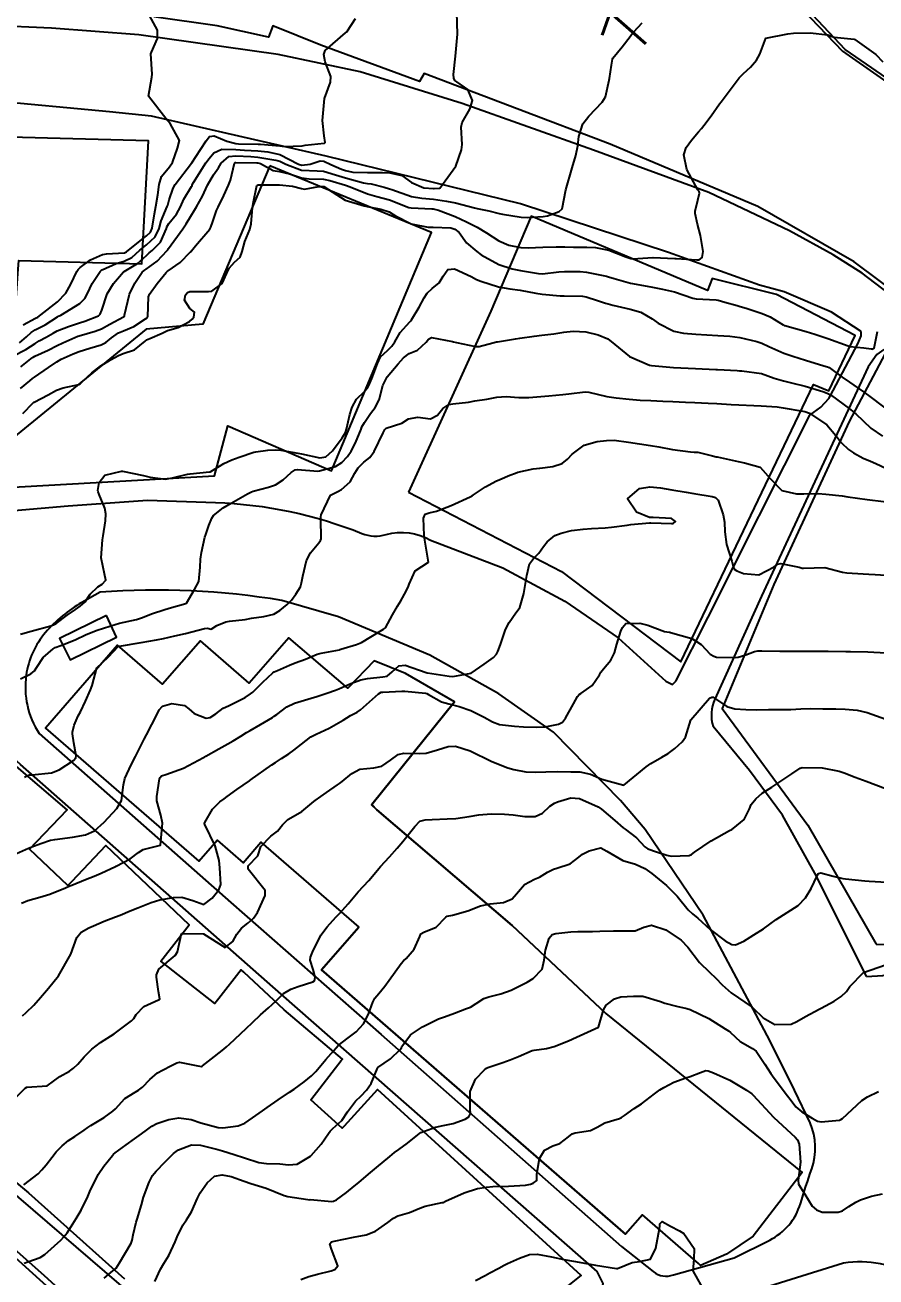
# Model space of a CAD drawing. Header units: metres. Extents: x 318500 to 325275, y 7408834 to 7428799.
# Drawn here: x 320713.2 to 320790.5, y 7409689.7 to 7409803.4 of the extents above; entities that cross this region are included whole.
import ezdxf
from ezdxf.enums import TextEntityAlignment as Align

# ---------------------------------------------------------------- set-up
doc = ezdxf.new("R2010")
doc.units = ezdxf.units.M
doc.header["$MEASUREMENT"] = 0
for name, color, linetype in [('Area Verde e de Lazer', 93, 'Continuous'), ('Cotas', 45, 'Continuous'), ('Curvas de Nivel 1m', 11, 'Continuous'), ('Curvas de Nivel 5m', 15, 'Continuous'), ('Divisas', 45, 'Continuous'), ('Edificações', 30, 'Continuous'), ('Linha Férrea', 20, 'Continuous'), ('Vias Primárias', 230, 'Continuous'), ('Vias Secundárias', 230, 'Continuous')]:
    doc.layers.add(name, color=color, linetype=linetype)
doc.styles.add('Style-STANDARD', font='STANDARD.shx')

msp = doc.modelspace()

# ---------------------------------------------------------------- linework, layer by layer
at = {"layer": 'Area Verde e de Lazer'}
msp.add_lwpolyline([(320735.46, 7409790.62), (320729.4, 7409776.23), (320724.24, 7409775.78), (320706.21, 7409761.08), (320730.46, 7409762.45), (320731.67, 7409766.99), (320741.07, 7409762.9), (320750.16, 7409784.56)], close=True, dxfattribs=at)
at = {"layer": 'Curvas de Nivel 1m', "flags": 128}
for points, elevation in [([(320712.13, 7409773.32), (320713.31, 7409773.92), (320714.15, 7409774.48), (320714.52, 7409774.71), (320715.17, 7409775.06), (320715.8, 7409775.42), (320716.17, 7409775.61), (320717.18, 7409776.03), (320718.18, 7409776.35), (320718.68, 7409776.51), (320719.92, 7409777), (320720.07, 7409777.13), (320720.2, 7409777.51), (320720.71, 7409778.99), (320721.28, 7409779.93), (320722.17, 7409780.97), (320722.21, 7409781), (320722.24, 7409781.01), (320723.45, 7409781.75), (320724.26, 7409782.48), (320724.5, 7409782.71), (320724.8, 7409782.93), (320725.53, 7409783.67), (320726.08, 7409784.92), (320726.13, 7409785.08), (320726.3, 7409785.38), (320726.99, 7409786.23), (320727.36, 7409786.9), (320727.66, 7409787.57), (320728.35, 7409788.74), (320728.41, 7409788.83), (320728.43, 7409788.89), (320728.55, 7409789.09), (320729.65, 7409790.87), (320729.95, 7409791.29), (320730.38, 7409791.79), (320731.11, 7409792.13), (320732.39, 7409792.09), (320733.18, 7409792.04), (320734.39, 7409791.97), (320735.3, 7409791.88), (320736.38, 7409791.63), (320738.09, 7409790.76), (320738.37, 7409790.68), (320739.13, 7409790.75), (320740.06, 7409791.05), (320740.37, 7409791.03), (320741.01, 7409790.72), (320741.97, 7409790.31), (320742.36, 7409790.18), (320743.01, 7409790.05), (320744.36, 7409790.01), (320745.71, 7409790.01), (320746.36, 7409789.97), (320747.46, 7409789.73), (320748.35, 7409789.09), (320749.47, 7409788.61), (320750.35, 7409788.55), (320750.4, 7409788.55), (320750.91, 7409788.59), (320752.37, 7409790.57), (320752.89, 7409792.07), (320752.94, 7409792.56), (320752.86, 7409794.13), (320752.95, 7409794.56), (320753.65, 7409795.76), (320753.89, 7409796.55), (320753.45, 7409797.54), (320752.47, 7409798.23), (320752.28, 7409798.37), (320752.19, 7409798.57), (320752.16, 7409798.9), (320752.34, 7409800.57), (320752.53, 7409802.57), (320752.45, 7409804.57)], 744), ([(320712.72, 7409774.52), (320713.38, 7409775.09), (320713.78, 7409775.47), (320714.17, 7409775.7), (320715.07, 7409776.17), (320716.19, 7409776.91), (320716.28, 7409776.96), (320716.49, 7409777.05), (320718.2, 7409778.1), (320718.67, 7409778.56), (320718.9, 7409779.01), (320719.32, 7409779.91), (320720.05, 7409781), (320720.15, 7409781.1), (320720.24, 7409781.16), (320721.5, 7409781.73), (320722.25, 7409781.94), (320722.94, 7409782.28), (320723.67, 7409782.95), (320724.28, 7409783.45), (320725.07, 7409784.15), (320725.41, 7409784.93), (320725.59, 7409785.63), (320726.15, 7409786.92), (320726.2, 7409787.04), (320726.33, 7409787.53), (320726.69, 7409788.57), (320726.88, 7409788.91), (320728.37, 7409790.85), (320728.39, 7409790.89), (320729.17, 7409792.1), (320729.69, 7409792.87), (320729.99, 7409793.28), (320730.41, 7409793.35), (320731.58, 7409792.85), (320732.4, 7409792.63), (320732.62, 7409792.61), (320734.4, 7409792.58), (320734.63, 7409792.57), (320736.39, 7409792.43), (320736.79, 7409792.38), (320738.4, 7409792.43), (320738.67, 7409792.48), (320740.4, 7409792.68), (320740.45, 7409792.68), (320740.49, 7409792.73), (320740.41, 7409793.33), (320740.27, 7409794.73), (320740.45, 7409796.73), (320740.99, 7409798.2), (320741.02, 7409798.72), (320740.5, 7409800.05), (320740.38, 7409800.73), (320740.51, 7409801.08), (320742.36, 7409802.7), (320742.46, 7409802.77), (320742.53, 7409802.86), (320743.25, 7409804)], 743), ([(320713.08, 7409776.18), (320714.19, 7409776.77), (320714.39, 7409776.87), (320714.68, 7409777.07), (320716.2, 7409778.27), (320716.95, 7409779.04), (320717.4, 7409779.86), (320717.94, 7409781.02), (320718.06, 7409781.2), (320718.25, 7409781.38), (320719.19, 7409782.08), (320720.26, 7409782.55), (320720.64, 7409782.61), (320722.27, 7409782.72), (320722.44, 7409782.79), (320722.65, 7409782.96), (320724.28, 7409784.26), (320724.64, 7409784.59), (320724.78, 7409784.94), (320724.99, 7409786.25), (320725.12, 7409786.93), (320725.29, 7409787.98), (320725.42, 7409788.93), (320725.64, 7409789.64), (320726.37, 7409790.51), (320726.62, 7409790.92), (320727.09, 7409792.21), (320727.27, 7409792.91), (320726.42, 7409794.45), (320726.02, 7409794.92), (320724.45, 7409796.94), (320724.76, 7409798.65), (320724.77, 7409798.94), (320724.67, 7409800.77), (320724.71, 7409800.94), (320725.27, 7409802.18), (320725.27, 7409802.93), (320724.55, 7409804.26)], 742), ([(320712.81, 7409770.38), (320713.68, 7409771.08), (320713.92, 7409771.28), (320714.11, 7409771.43), (320715.36, 7409772.3), (320716.13, 7409772.81), (320716.53, 7409773.04), (320717.61, 7409773.55), (320718.14, 7409773.75), (320719.12, 7409774.04), (320720.15, 7409774.35), (320720.58, 7409774.57), (320721.1, 7409774.99), (320721.72, 7409775.43), (320722.17, 7409775.63), (320723.11, 7409776.02), (320724.19, 7409776.71), (320724.32, 7409776.81), (320724.38, 7409776.94), (320724.45, 7409778.7), (320724.53, 7409778.94), (320725.25, 7409779.91), (320726.05, 7409780.92), (320726.15, 7409781.02), (320726.24, 7409781.08), (320727.32, 7409781.83), (320728.27, 7409782.8), (320728.32, 7409782.84), (320728.37, 7409782.89), (320728.72, 7409783.33), (320730.03, 7409784.86), (320730.12, 7409785.03), (320730.3, 7409785.56), (320730.63, 7409786.54), (320730.78, 7409786.86), (320731.28, 7409787.91), (320731.71, 7409788.85), (320731.89, 7409789.31), (320732.25, 7409790.84), (320732.31, 7409790.9), (320732.37, 7409790.91), (320734.3, 7409790.88), (320734.37, 7409790.88), (320734.62, 7409790.81), (320735.78, 7409790.2), (320736.36, 7409790.09), (320737.25, 7409789.88), (320738.36, 7409789.52), (320739.04, 7409789.43), (320740.36, 7409789.39), (320740.91, 7409789.28), (320742.35, 7409788.85), (320742.78, 7409788.7), (320744.34, 7409788.06), (320745.18, 7409787.82), (320746.33, 7409787.51), (320748.11, 7409786.84), (320748.32, 7409786.79), (320750.2, 7409786.72), (320750.32, 7409786.71), (320750.78, 7409786.59), (320752.31, 7409786.02), (320753.33, 7409785.53), (320754.3, 7409785.03), (320755.16, 7409784.53), (320756.28, 7409783.8), (320757.19, 7409783.42), (320758.28, 7409783.19), (320758.95, 7409783.16), (320760.28, 7409783.23), (320761.47, 7409783.26), (320762.28, 7409783.24), (320763.06, 7409783.22), (320764.28, 7409783.21), (320765.06, 7409783.18), (320766.28, 7409782.94), (320767.81, 7409782.36), (320768.27, 7409782.19), (320768.46, 7409782.16), (320770.27, 7409782.3), (320770.3, 7409782.3), (320772.27, 7409782.2), (320772.37, 7409782.19), (320774.27, 7409782.07), (320774.46, 7409782.08), (320774.73, 7409782.27), (320774.84, 7409782.83), (320774.58, 7409784.28), (320774.31, 7409785.31), (320774.11, 7409786.28), (320774.12, 7409786.49), (320774.34, 7409787.5), (320774.49, 7409788.14), (320774.47, 7409788.28), (320774.42, 7409788.35), (320774.35, 7409788.42), (320773.34, 7409790.29), (320773.08, 7409791.6), (320773.3, 7409792.29), (320773.77, 7409792.93), (320774.42, 7409793.71), (320774.69, 7409794.01), (320774.9, 7409794.27), (320775.55, 7409795.16), (320776.33, 7409796.25), (320776.46, 7409796.43), (320777.83, 7409798.23), (320778.11, 7409798.6), (320778.49, 7409799.01), (320779.15, 7409799.57), (320779.69, 7409800.21), (320779.99, 7409800.74), (320780.54, 7409802.2), (320782.54, 7409802.59), (320783.04, 7409802.65), (320784.55, 7409802.69), (320786.16, 7409802.51), (320786.54, 7409802.37), (320786.74, 7409802.31), (320788.54, 7409802.13), (320788.57, 7409802.12), (320788.62, 7409802.09), (320790.52, 7409800.73), (320791.15, 7409800.05)], 746), ([(320713.03, 7409768.13), (320713.98, 7409769.08), (320714.03, 7409769.13), (320714.08, 7409769.16), (320715.34, 7409769.82), (320716.1, 7409770.24), (320716.7, 7409770.44), (320718.11, 7409770.75), (320718.28, 7409770.85), (320718.45, 7409771.02), (320719.31, 7409771.81), (320720.12, 7409772.46), (320720.99, 7409772.99), (320721.73, 7409773.38), (320722.14, 7409773.56), (320723.19, 7409773.91), (320724.16, 7409774.68), (320724.28, 7409774.82), (320724.56, 7409774.94), (320725.68, 7409775.41), (320726.17, 7409775.64), (320727.15, 7409775.94), (320728.18, 7409776.48), (320728.41, 7409776.67), (320728.56, 7409776.88), (320728.63, 7409777.32), (320728.2, 7409777.64), (320727.71, 7409778.4), (320727.82, 7409778.9), (320728, 7409779.11), (320728.21, 7409779.21), (320729.89, 7409779.19), (320730.22, 7409779.23), (320731.15, 7409779.93), (320731.57, 7409780.85), (320731.79, 7409781.31), (320732.26, 7409781.85), (320732.78, 7409782.32), (320732.95, 7409782.83), (320733.2, 7409783.75), (320733.66, 7409784.82), (320733.79, 7409785.33), (320733.91, 7409786.82), (320733.95, 7409787.19), (320734.29, 7409788.81), (320734.35, 7409788.87), (320734.42, 7409788.88), (320736.35, 7409788.88), (320737.53, 7409788.77), (320738.35, 7409788.54), (320738.61, 7409788.5), (320739.92, 7409788.74), (320740.35, 7409788.74), (320740.39, 7409788.73), (320742.33, 7409787.48), (320744.04, 7409786.97), (320744.32, 7409786.92), (320745.56, 7409786.66), (320746.32, 7409786.43), (320746.88, 7409786.07), (320748.3, 7409785.34), (320749.87, 7409785.03), (320750.3, 7409785.04), (320751.9, 7409784.98), (320752.29, 7409784.85), (320752.67, 7409784.56), (320753.35, 7409783.62), (320754.27, 7409782.82), (320754.68, 7409782.54), (320756.26, 7409781.64), (320757.5, 7409781.25), (320758.25, 7409781.11), (320759.89, 7409780.82), (320760.25, 7409780.81), (320761.71, 7409780.98), (320762.25, 7409781.01), (320763.66, 7409781), (320764.25, 7409780.95), (320766.04, 7409780.59), (320766.24, 7409780.54), (320766.76, 7409780.37), (320768.23, 7409779.95), (320768.74, 7409779.85), (320770.23, 7409779.59), (320771.13, 7409779.42), (320772.22, 7409779.16), (320773.91, 7409778.59), (320774.21, 7409778.52), (320776.02, 7409778.45), (320776.21, 7409778.42), (320776.8, 7409778.24), (320777.91, 7409777.92), (320778.21, 7409777.84), (320778.74, 7409777.68), (320780.2, 7409777.21), (320780.92, 7409776.91), (320782.09, 7409776.17), (320782.19, 7409776.12), (320782.26, 7409776.1), (320784.18, 7409775.57), (320784.99, 7409775.32), (320786.17, 7409774.93), (320788, 7409774.25), (320788.16, 7409774.2), (320789.43, 7409774.07), (320790.1, 7409774), (320790.16, 7409773.99), (320790.26, 7409773.96), (320790.36, 7409774.06), (320790.68, 7409775.56)], 747), ([(320712.82, 7409748.07), (320713.8, 7409748.35), (320715.58, 7409748.82), (320715.81, 7409748.91), (320716.06, 7409749.05), (320717.07, 7409749.79), (320717.83, 7409750.32), (320718.24, 7409750.61), (320718.69, 7409751.01), (320719.16, 7409751.7), (320719.86, 7409752.38), (320720.24, 7409752.62), (320720.57, 7409752.99), (320720.45, 7409753.56), (320720.16, 7409755), (320720.26, 7409756.65), (320720.32, 7409756.99), (320720.56, 7409758.37), (320720.59, 7409758.99), (320720.48, 7409759.51), (320719.97, 7409760.77), (320719.87, 7409761), (320719.84, 7409761.13), (320719.98, 7409761.85), (320720.48, 7409762.51), (320722, 7409762.89), (320722.09, 7409762.88), (320723.99, 7409762.47), (320724.59, 7409762.34), (320725.99, 7409762.16), (320726.63, 7409762.27), (320728, 7409762.61), (320728.24, 7409762.65), (320730, 7409762.81), (320730.04, 7409762.82), (320730.11, 7409762.86), (320731.3, 7409763.56), (320732.02, 7409763.91), (320732.69, 7409764.16), (320734.03, 7409764.6), (320734.2, 7409764.64), (320735.29, 7409764.79), (320736.03, 7409764.83), (320736.48, 7409764.78), (320738.03, 7409764.51), (320738.34, 7409764.44), (320740.02, 7409764.09), (320740.56, 7409764.18), (320741.17, 7409764.71), (320742.04, 7409765.91), (320742.34, 7409766.4), (320742.44, 7409766.7), (320742.75, 7409768.01), (320742.96, 7409768.69), (320743.35, 7409769.43), (320744.1, 7409770.14), (320744.35, 7409770.43), (320744.46, 7409770.67), (320744.73, 7409771.29), (320745.26, 7409772.66), (320745.53, 7409773.27), (320746.15, 7409773.85), (320746.56, 7409774.23), (320746.84, 7409774.64), (320747.32, 7409775.48), (320748.19, 7409776.44), (320748.28, 7409776.53), (320748.35, 7409776.62), (320749.03, 7409777.78), (320749.49, 7409778.61), (320749.77, 7409779.05), (320750.22, 7409779.47), (320750.84, 7409779.98), (320751.23, 7409780.59), (320751.65, 7409781.18), (320752.25, 7409781.25), (320753.77, 7409780.55), (320754.24, 7409780.3), (320754.63, 7409780.14), (320756.23, 7409779.63), (320757.28, 7409779.44), (320758.22, 7409779.32), (320759.63, 7409779.05), (320760.22, 7409778.96), (320761.85, 7409778.8), (320762.22, 7409778.79), (320763.87, 7409778.76), (320764.21, 7409778.71), (320765.23, 7409778.39), (320765.96, 7409778.14), (320766.21, 7409778.07), (320766.63, 7409777.95), (320768.2, 7409777.6), (320769.17, 7409777.32), (320770.19, 7409776.72), (320770.41, 7409776.55), (320770.74, 7409776.32), (320772.18, 7409775.6), (320773.06, 7409775.41), (320774.18, 7409775.33), (320775.17, 7409775.27), (320776.17, 7409775.21), (320777.27, 7409775.14), (320778.17, 7409775.03), (320779.71, 7409774.66), (320780.16, 7409774.49), (320780.81, 7409774.19), (320782.15, 7409773.6), (320782.99, 7409773.32), (320784.14, 7409772.97), (320785.81, 7409772.44), (320786.13, 7409772.35), (320786.29, 7409772.28), (320786.53, 7409772.11), (320787.46, 7409771.43), (320788.12, 7409770.96), (320789.39, 7409770.07), (320790.1, 7409769.56), (320791.97, 7409768.15)], 748), ([(320712.81, 7409744.03), (320713.75, 7409744.46), (320714.1, 7409744.73), (320714.3, 7409745.07), (320714.89, 7409745.95), (320715.79, 7409746.75), (320715.98, 7409746.85), (320716.5, 7409747.04), (320717.8, 7409747.55), (320718.78, 7409748.03), (320719.8, 7409748.45), (320721.5, 7409748.97), (320721.73, 7409749.05), (320721.81, 7409749.08), (320723.35, 7409749.42), (320723.82, 7409749.57), (320724.81, 7409749.95), (320725.83, 7409750.28), (320726.32, 7409750.42), (320727.84, 7409750.86), (320727.86, 7409750.87), (320727.89, 7409750.89), (320728.62, 7409752.12), (320729.01, 7409752.87), (320729.16, 7409754.15), (320729.18, 7409754.87), (320729.28, 7409755.49), (320729.58, 7409756.87), (320729.65, 7409757.14), (320729.94, 7409757.94), (320730.19, 7409758.61), (320730.35, 7409758.86), (320731.24, 7409759.56), (320731.96, 7409759.97), (320733.44, 7409760.82), (320733.8, 7409760.99), (320733.97, 7409761.05), (320735.36, 7409761.41), (320735.98, 7409761.63), (320736.67, 7409762.09), (320737.4, 7409762.77), (320737.77, 7409762.99), (320738, 7409763.02), (320739.84, 7409762.89), (320740, 7409762.91), (320741.43, 7409763.29), (320742.01, 7409763.67), (320742.52, 7409764.2), (320742.87, 7409764.69), (320743.27, 7409765.45), (320743.76, 7409766.68), (320743.84, 7409766.89), (320744.06, 7409767.31), (320744.62, 7409768.13), (320745.03, 7409768.67), (320745.39, 7409769.36), (320745.75, 7409770.66), (320746.12, 7409771.44), (320747.14, 7409772.63), (320747.61, 7409773.16), (320748.14, 7409773.57), (320748.9, 7409773.86), (320749.68, 7409774.6), (320749.89, 7409774.87), (320750.17, 7409775.03), (320752.08, 7409774.65), (320752.16, 7409774.63), (320752.42, 7409774.57), (320754.15, 7409774.19), (320754.49, 7409774.2), (320755.72, 7409774.52), (320756.06, 7409774.62), (320756.16, 7409774.64), (320757.78, 7409774.89), (320758.17, 7409774.95), (320759.49, 7409775.15), (320760.17, 7409775.23), (320761.26, 7409775.36), (320762.18, 7409775.49), (320763.02, 7409775.58), (320764.18, 7409775.52), (320765.3, 7409775.27), (320766.17, 7409774.89), (320766.81, 7409774.37), (320768.14, 7409773.3), (320769.95, 7409772.52), (320770.13, 7409772.48), (320772.13, 7409772.3), (320774.13, 7409772.21), (320775.98, 7409772.11), (320776.13, 7409772.1), (320777.92, 7409772.01), (320778.13, 7409772), (320778.35, 7409771.99), (320780.13, 7409771.74), (320781.28, 7409771.34), (320782.12, 7409771.07), (320782.86, 7409770.9), (320784.11, 7409770.59), (320785.72, 7409770.12), (320786.11, 7409769.96), (320786.48, 7409769.74), (320788.09, 7409768.58), (320788.69, 7409768.08), (320790.06, 7409766.78), (320791.14, 7409766.05)], 749), ([(320712.46, 7409728.16), (320713.54, 7409728.64), (320713.86, 7409728.76), (320714.67, 7409729.06), (320715.55, 7409729.36), (320715.94, 7409729.43), (320717.56, 7409729.62), (320718.73, 7409729.84), (320719.56, 7409730.21), (320720.41, 7409730.99), (320721.59, 7409732.25), (320722.01, 7409732.96), (320722.19, 7409734.4), (320722.29, 7409734.96), (320722.88, 7409736.19), (320723.26, 7409736.95), (320723.39, 7409737.21), (320723.66, 7409737.74), (320724.07, 7409738.54), (320724.26, 7409738.93), (320724.75, 7409739.87), (320725.29, 7409740.92), (320725.43, 7409741.2), (320725.72, 7409741.53), (320726.58, 7409741.77), (320727.72, 7409741.59), (320728.11, 7409741.28), (320728.6, 7409740.88), (320729.7, 7409740.43), (320730.06, 7409740.5), (320730.56, 7409740.85), (320731.22, 7409741.34), (320731.72, 7409741.57), (320733.22, 7409742.31), (320733.73, 7409742.64), (320733.94, 7409742.81), (320734.83, 7409743.71), (320735.76, 7409744.57), (320735.88, 7409744.65), (320736.16, 7409744.78), (320737.27, 7409745.26), (320737.77, 7409745.46), (320738.71, 7409745.81), (320739.78, 7409746.25), (320740.15, 7409746.36), (320741.79, 7409746.66), (320741.82, 7409746.67), (320741.91, 7409746.7), (320743.35, 7409747.13), (320743.8, 7409747.33), (320745.49, 7409748.34), (320745.81, 7409748.52), (320745.97, 7409748.65), (320746.63, 7409749.84), (320747.08, 7409750.63), (320747.38, 7409751.1), (320747.86, 7409751.98), (320748.07, 7409752.42), (320748.12, 7409752.62), (320748.67, 7409753.83), (320749.89, 7409754.6), (320749.56, 7409756.6), (320749.5, 7409757.03), (320749.42, 7409758.61), (320749.59, 7409758.97), (320749.95, 7409759.08), (320750.6, 7409759.23), (320751.96, 7409759.77), (320753.68, 7409760.54), (320753.86, 7409760.65), (320753.97, 7409760.74), (320755.05, 7409761.46), (320755.99, 7409761.96), (320756.38, 7409762.13), (320757.27, 7409762.5), (320757.78, 7409762.71), (320758, 7409762.79), (320759.4, 7409763.08), (320760.01, 7409763.16), (320761.17, 7409763.29), (320762.02, 7409763.56), (320762.5, 7409763.96), (320762.94, 7409764.43), (320764.04, 7409765.23), (320765.21, 7409765.56), (320766.04, 7409765.66), (320766.74, 7409765.68), (320768.04, 7409765.52), (320769.05, 7409765.36), (320770.04, 7409765.2), (320770.8, 7409765.08), (320772.04, 7409764.86), (320773.69, 7409764.62), (320774.03, 7409764.6), (320774.34, 7409764.59), (320775.67, 7409764.26), (320776.03, 7409764.18), (320776.11, 7409764.17), (320778.02, 7409763.76), (320778.59, 7409763.65), (320780.02, 7409763.24), (320780.96, 7409762.19), (320781.98, 7409761.13), (320783.32, 7409760.81), (320783.98, 7409760.83), (320785.27, 7409760.84), (320785.98, 7409760.79), (320787.45, 7409760.63), (320787.98, 7409760.56), (320789.72, 7409760.31), (320789.97, 7409760.28), (320791.97, 7409760.04)], 751), ([(320712.91, 7409723.65), (320713.48, 7409723.88), (320714.59, 7409724.17), (320715.48, 7409724.45), (320716.9, 7409725.03), (320717.31, 7409725.2), (320717.49, 7409725.27), (320718.73, 7409725.78), (320719.51, 7409726.09), (320720.14, 7409726.36), (320721.44, 7409726.97), (320721.49, 7409727), (320721.52, 7409727.01), (320722.8, 7409727.68), (320723.54, 7409728.24), (320723.98, 7409728.5), (320725.55, 7409728.92), (320725.72, 7409730.92), (320725.58, 7409731.62), (320725.2, 7409732.92), (320725.2, 7409733.34), (320725.46, 7409734.92), (320725.51, 7409735.05), (320725.63, 7409735.2), (320726.04, 7409735.32), (320727.64, 7409735.89), (320729.45, 7409736.86), (320729.58, 7409736.94), (320729.65, 7409736.98), (320730.85, 7409737.66), (320731.67, 7409738.12), (320732.14, 7409738.37), (320732.85, 7409738.82), (320733.36, 7409739.14), (320733.69, 7409739.33), (320734.62, 7409739.88), (320735.71, 7409740.51), (320735.88, 7409740.61), (320736.12, 7409740.78), (320737.03, 7409741.46), (320737.72, 7409741.8), (320739.24, 7409742.25), (320739.73, 7409742.4), (320740.65, 7409742.72), (320741.45, 7409742.99), (320741.74, 7409743.11), (320742.83, 7409743.6), (320743.75, 7409743.91), (320744.36, 7409744.06), (320745.75, 7409744.19), (320746.13, 7409744.27), (320746.6, 7409744.64), (320747.19, 7409745.21), (320747.77, 7409745.27), (320749.66, 7409744.6), (320749.76, 7409744.56), (320749.81, 7409744.55), (320751.76, 7409744.26), (320752.1, 7409744.22), (320753.76, 7409744.54), (320754.94, 7409745.36), (320755.78, 7409745.96), (320756.05, 7409746.25), (320756.18, 7409746.51), (320756.42, 7409747.14), (320756.88, 7409748.5), (320757.2, 7409749.12), (320757.83, 7409750.02), (320758.04, 7409750.29), (320758.17, 7409750.49), (320758.55, 7409751.78), (320758.66, 7409752.48), (320758.81, 7409753.41), (320759.05, 7409754.47), (320759.42, 7409754.94), (320759.9, 7409755.42), (320760.34, 7409756.03), (320760.66, 7409756.45), (320761.35, 7409757.02), (320761.93, 7409757.24), (320762.88, 7409757.48), (320763.94, 7409757.62), (320764.68, 7409757.66), (320765.94, 7409757.74), (320766.52, 7409757.79), (320767.94, 7409757.98), (320768.27, 7409758.03), (320769.95, 7409758.2), (320770.07, 7409758.2), (320771.95, 7409758.13), (320772.11, 7409758.13), (320772.33, 7409758.3), (320771.95, 7409758.57), (320770.28, 7409758.66), (320769.95, 7409758.67), (320768.77, 7409759.16), (320767.97, 7409760.36), (320769.04, 7409761.29), (320769.99, 7409761.45), (320770.96, 7409761.35), (320771.98, 7409761.19), (320773.29, 7409760.98), (320773.98, 7409760.86), (320775.64, 7409760.59), (320775.97, 7409760.48), (320776.21, 7409760.25), (320776.64, 7409758.92), (320776.76, 7409758.24), (320776.81, 7409757.37), (320776.96, 7409756.23), (320777.43, 7409754.69), (320777.56, 7409754.22), (320777.66, 7409753.99), (320777.89, 7409753.82), (320778.51, 7409753.59), (320779.88, 7409753.46), (320781.29, 7409754.18), (320781.63, 7409754.44), (320781.89, 7409754.48), (320783.55, 7409754.15), (320783.82, 7409754.07), (320783.89, 7409754.06), (320783.96, 7409754.07), (320785.89, 7409754.12), (320787.49, 7409753.7), (320787.89, 7409753.65), (320789.37, 7409753.56), (320789.88, 7409753.51), (320790.46, 7409753.48), (320791.88, 7409753.41)], 752), ([(320713.02, 7409713.4), (320713.34, 7409713.72), (320714.03, 7409714.39), (320714.64, 7409715.06), (320715.37, 7409715.92), (320716.27, 7409717.04), (320717.41, 7409719.02), (320717.93, 7409720.52), (320718.34, 7409721.01), (320719.04, 7409721.41), (320719.45, 7409721.58), (320720.44, 7409722), (320721.46, 7409722.4), (320721.87, 7409722.56), (320722.8, 7409722.95), (320723.47, 7409723.22), (320724.7, 7409723.71), (320725.48, 7409723.94), (320726.73, 7409724.15), (320727.48, 7409724.18), (320728.49, 7409723.88), (320729.48, 7409723.52), (320730.24, 7409724.1), (320730.84, 7409724.85), (320731.01, 7409725.34), (320730.93, 7409726.85), (320730.86, 7409727.52), (320730.51, 7409728.85), (320729.57, 7409730.79), (320729.55, 7409730.84), (320729.54, 7409730.86), (320729.54, 7409730.89), (320729.57, 7409730.98), (320730.27, 7409732.17), (320730.93, 7409732.85), (320731.32, 7409733.13), (320731.61, 7409733.34), (320732.49, 7409733.96), (320733.63, 7409734.76), (320733.66, 7409734.78), (320733.7, 7409734.81), (320735.64, 7409736.2), (320736, 7409736.43), (320736.53, 7409736.77), (320737.21, 7409737.21), (320737.66, 7409737.54), (320738.35, 7409738.07), (320739.21, 7409738.74), (320739.51, 7409738.91), (320739.68, 7409738.99), (320740.85, 7409739.55), (320741.7, 7409740.02), (320742.12, 7409740.27), (320742.81, 7409740.69), (320743.4, 7409741), (320743.72, 7409741.21), (320745.35, 7409742.66), (320745.58, 7409742.8), (320745.73, 7409742.82), (320747.47, 7409742.89), (320747.73, 7409742.9), (320749.62, 7409742.71), (320749.73, 7409742.68), (320749.89, 7409742.6), (320751.06, 7409741.92), (320751.72, 7409741.74), (320752.67, 7409741.51), (320753.72, 7409741.13), (320754.93, 7409740.53), (320755.7, 7409740.1), (320756.33, 7409739.88), (320757.7, 7409739.72), (320758.52, 7409739.66), (320759.7, 7409739.63), (320760.48, 7409739.67), (320761.7, 7409739.91), (320762.05, 7409740.09), (320762.34, 7409740.43), (320763.07, 7409741.76), (320763.41, 7409742.41), (320763.56, 7409742.58), (320763.73, 7409742.68), (320764.74, 7409743.4), (320765.41, 7409744.39), (320765.54, 7409744.61), (320765.77, 7409744.91), (320766.44, 7409745.71), (320766.78, 7409746.37), (320766.99, 7409747.17), (320767.36, 7409748.36), (320767.51, 7409748.67), (320767.82, 7409749.04), (320769.09, 7409749.08), (320769.82, 7409748.89), (320771.33, 7409748.31), (320771.75, 7409748.24), (320771.81, 7409748.24), (320771.88, 7409748.23), (320773.8, 7409747.68), (320774.66, 7409747.13), (320775.48, 7409746.25), (320775.79, 7409746.06), (320776.05, 7409745.98), (320777.79, 7409745.95), (320778.02, 7409745.98), (320778.7, 7409746.21), (320779.49, 7409746.5), (320779.79, 7409746.56), (320780.16, 7409746.56), (320781.79, 7409746.54), (320782.17, 7409746.54), (320783.79, 7409746.54), (320785.38, 7409746.53), (320785.79, 7409746.53), (320786.2, 7409746.52), (320787.79, 7409746.5), (320788.21, 7409746.5), (320789.79, 7409746.46), (320791.45, 7409746.39)], 753), ([(320712.37, 7409705.95), (320713.25, 7409706.84), (320713.4, 7409706.92), (320715.25, 7409707.05), (320716.39, 7409707.91), (320717.27, 7409708.39), (320717.65, 7409708.64), (320718.02, 7409709.01), (320718.62, 7409709.67), (320719.29, 7409710.39), (320720.09, 7409710.99), (320721.32, 7409711.78), (320722.9, 7409712.95), (320723.11, 7409713.17), (320723.34, 7409713.52), (320724.02, 7409714.26), (320725.36, 7409714.86), (320725.41, 7409714.87), (320725.49, 7409714.92), (320725.37, 7409715.63), (320725.17, 7409716.92), (320725.19, 7409717.12), (320725.4, 7409717.64), (320726.87, 7409718.9), (320727.08, 7409719.23), (320727.44, 7409720.89), (320729.44, 7409720.86), (320731.42, 7409719.62), (320732.1, 7409720.16), (320732.47, 7409720.82), (320732.9, 7409721.36), (320733.46, 7409721.83), (320733.98, 7409722.28), (320734.36, 7409722.8), (320735.04, 7409724.34), (320735.04, 7409724.79), (320733.52, 7409726.73), (320733.5, 7409726.81), (320733.5, 7409726.83), (320733.52, 7409727.03), (320734.39, 7409727.94), (320734.65, 7409728.79), (320735.56, 7409729.73), (320736.17, 7409730.17), (320736.63, 7409730.77), (320737.11, 7409731.23), (320737.58, 7409731.51), (320738.37, 7409731.97), (320739.3, 7409732.73), (320739.46, 7409732.87), (320739.6, 7409732.97), (320740.63, 7409733.7), (320741.63, 7409734.39), (320741.81, 7409734.52), (320742.04, 7409734.7), (320742.92, 7409735.41), (320743.64, 7409735.81), (320744.92, 7409735.93), (320745.64, 7409736.07), (320746.44, 7409736.64), (320747.14, 7409737.14), (320747.66, 7409737.27), (320749.04, 7409737.22), (320749.66, 7409737.26), (320750.69, 7409737.56), (320751.67, 7409737.88), (320752.33, 7409737.9), (320753.66, 7409737.48), (320755.65, 7409736.52), (320757.08, 7409735.93), (320757.64, 7409735.77), (320758.73, 7409735.57), (320759.64, 7409735.53), (320760.53, 7409735.57), (320761.64, 7409735.59), (320762.8, 7409735.58), (320763.64, 7409735.57), (320764.6, 7409735.36), (320765.64, 7409734.89), (320767.63, 7409734.36), (320769.65, 7409736.01), (320770.08, 7409736.32), (320771.08, 7409736.89), (320771.66, 7409737.24), (320772.27, 7409737.7), (320772.93, 7409738.29), (320773.24, 7409738.73), (320773.71, 7409740.28), (320775.42, 7409742.25), (320775.63, 7409742.36), (320775.73, 7409742.34), (320775.88, 7409742.25), (320777, 7409741.5), (320777.72, 7409741.28), (320778.71, 7409741.22), (320779.72, 7409741.21), (320780.76, 7409741.23), (320781.72, 7409741.22), (320782.81, 7409741.24), (320783.72, 7409741.29), (320784.54, 7409741.31), (320785.72, 7409741.3), (320786.9, 7409741.28), (320787.72, 7409741.26), (320788.82, 7409741.18), (320789.72, 7409740.96), (320791.42, 7409740.34)], 754), ([(320713.16, 7409690.95), (320713.5, 7409691.07), (320714.62, 7409691.47), (320715.05, 7409691.72), (320716.5, 7409693.03), (320716.77, 7409693.32), (320717.07, 7409693.71), (320717.58, 7409694.52), (320717.87, 7409695.01), (320718.33, 7409695.77), (320718.93, 7409696.99), (320719.12, 7409697.46), (320719.87, 7409698.99), (320720.38, 7409699.75), (320721.17, 7409700.72), (320721.28, 7409700.85), (320721.41, 7409700.97), (320722.43, 7409701.7), (320723.19, 7409702.24), (320723.6, 7409702.53), (320724.14, 7409702.93), (320724.75, 7409703.38), (320725.21, 7409703.62), (320726.29, 7409703.99), (320727.21, 7409704.14), (320728.32, 7409703.98), (320729.21, 7409703.7), (320730.78, 7409703.27), (320731.21, 7409703.22), (320732.61, 7409703.41), (320733.21, 7409703.66), (320733.89, 7409704.13), (320734.81, 7409704.79), (320735.23, 7409705.08), (320736.24, 7409705.77), (320737.25, 7409706.46), (320737.67, 7409706.75), (320738.59, 7409707.41), (320739.27, 7409707.95), (320739.65, 7409708.35), (320739.96, 7409708.72), (320740.57, 7409709.43), (320741.3, 7409710.27), (320741.5, 7409710.5), (320741.69, 7409710.7), (320742.6, 7409711.41), (320743.32, 7409711.94), (320743.99, 7409712.67), (320744.43, 7409713.57), (320744.82, 7409714.66), (320745, 7409715.02), (320745.37, 7409715.45), (320745.93, 7409716.1), (320746.3, 7409716.64), (320747.41, 7409718.16), (320747.63, 7409718.4), (320747.87, 7409718.62), (320748.57, 7409719.46), (320749.09, 7409720.6), (320749.2, 7409720.85), (320749.45, 7409721.01), (320750.58, 7409721.45), (320751.47, 7409722.38), (320751.57, 7409722.46), (320752.07, 7409722.56), (320753.47, 7409722.95), (320754.61, 7409723.4), (320755.48, 7409723.59), (320756.69, 7409723.71), (320757.49, 7409724.03), (320757.88, 7409724.48), (320758.62, 7409725.35), (320759.51, 7409725.82), (320759.96, 7409726.01), (320760.69, 7409726.45), (320761.23, 7409726.74), (320761.53, 7409726.82), (320762.74, 7409727.21), (320763.54, 7409727.82), (320763.86, 7409728.09), (320764.47, 7409728.4), (320765.55, 7409728.66), (320766.1, 7409728.37), (320767.54, 7409727.51), (320768.7, 7409727.18), (320769.53, 7409726.78), (320770.17, 7409726.32), (320771.5, 7409725.23), (320772.46, 7409724.29), (320773.48, 7409723.03), (320773.86, 7409722.66), (320774.36, 7409722.27), (320775.46, 7409721.26), (320776.84, 7409720.23), (320777.44, 7409719.9), (320777.78, 7409719.87), (320778.52, 7409720.2), (320779.09, 7409720.55), (320779.45, 7409720.77), (320780.32, 7409721.32), (320781.47, 7409722.17), (320783.48, 7409723.42), (320784.14, 7409724.13), (320784.64, 7409724.98), (320785.2, 7409726.12), (320785.32, 7409726.33), (320785.52, 7409726.4), (320786.64, 7409726.1), (320787.52, 7409725.89), (320787.75, 7409725.85), (320789.51, 7409725.68), (320789.92, 7409725.64), (320791.51, 7409725.56)], 756), ([(320720.41, 7409689.59), (320721.03, 7409690.1), (320721.5, 7409690.5), (320721.82, 7409690.96), (320722.87, 7409692.75), (320722.95, 7409692.94), (320722.97, 7409693.03), (320723.07, 7409693.51), (320723.34, 7409694.68), (320723.42, 7409694.94), (320723.81, 7409696.23), (320724, 7409696.93), (320724.52, 7409698.31), (320724.82, 7409698.91), (320724.96, 7409699.1), (320725.15, 7409699.31), (320725.93, 7409700.13), (320726.72, 7409700.9), (320726.97, 7409701.09), (320727.18, 7409701.24), (320728.35, 7409701.7), (320729.18, 7409701.66), (320730.75, 7409701.26), (320731.17, 7409701.14), (320732.22, 7409700.82), (320733.17, 7409700.51), (320734.47, 7409700.1), (320735.16, 7409700), (320736.37, 7409699.97), (320737.16, 7409699.88), (320737.96, 7409699.94), (320739.17, 7409700.67), (320739.24, 7409700.73), (320740.15, 7409701.75), (320740.79, 7409702.71), (320740.96, 7409702.94), (320741.21, 7409703.17), (320742.02, 7409703.89), (320742.52, 7409704.68), (320743.24, 7409705.67), (320743.76, 7409706.15), (320744.26, 7409706.66), (320744.67, 7409707.25), (320745.24, 7409708.65), (320745.25, 7409708.68), (320745.28, 7409708.71), (320746.43, 7409709.49), (320747.31, 7409710.34), (320747.42, 7409710.51), (320747.47, 7409710.62), (320748.26, 7409711.67), (320749.33, 7409712.41), (320749.7, 7409712.59), (320750.79, 7409713.12), (320751.34, 7409713.33), (320752.25, 7409713.65), (320753.35, 7409714.06), (320753.69, 7409714.19), (320754.22, 7409714.53), (320754.91, 7409714.98), (320755.37, 7409715.14), (320756.47, 7409715.41), (320757.38, 7409715.74), (320757.89, 7409715.97), (320758.86, 7409716.47), (320759.39, 7409716.79), (320760.2, 7409717.66), (320760.39, 7409718.45), (320760.51, 7409719.36), (320760.85, 7409720.45), (320761.11, 7409720.78), (320761.45, 7409720.9), (320762.82, 7409721.04), (320763.45, 7409721.06), (320764.78, 7409721.06), (320765.45, 7409721.1), (320766.68, 7409721.14), (320767.45, 7409721.12), (320768.67, 7409721.13), (320769.46, 7409721.46), (320770.15, 7409721.63), (320771.45, 7409721.21), (320772.83, 7409720.28), (320773.43, 7409719.65), (320774.51, 7409718.26), (320775.4, 7409717.38), (320776, 7409716.84), (320776.56, 7409716.23), (320777.38, 7409715.49), (320779.29, 7409714.19), (320779.36, 7409714.14), (320780.28, 7409713.24), (320781.34, 7409712.61), (320782.83, 7409712.65), (320783.34, 7409712.88), (320784.13, 7409713.34), (320785.36, 7409714), (320785.43, 7409714.03), (320785.56, 7409714.11), (320786.72, 7409714.75), (320787.38, 7409715.16), (320787.85, 7409715.62), (320788.16, 7409716.08), (320789.4, 7409717.35), (320791.41, 7409718.03)], 757), ([(320725.02, 7409689.29), (320725.54, 7409690.39), (320725.85, 7409690.9), (320726.3, 7409691.65), (320726.88, 7409692.89), (320726.93, 7409693.02), (320727.07, 7409693.33), (320727.57, 7409694.4), (320727.89, 7409694.88), (320728.37, 7409695.6), (320728.91, 7409696.86), (320729.13, 7409697.33), (320729.77, 7409698.23), (320730.45, 7409698.84), (320731.15, 7409698.98), (320731.97, 7409698.82), (320733.14, 7409698.38), (320733.75, 7409698.19), (320735.13, 7409697.74), (320736.78, 7409697.1), (320737.12, 7409697), (320738.94, 7409696.73), (320739.12, 7409696.7), (320739.14, 7409696.71), (320741.12, 7409696.55), (320741.25, 7409696.57), (320741.52, 7409696.69), (320742.44, 7409697.37), (320743.14, 7409697.93), (320743.55, 7409698.26), (320744.01, 7409698.66), (320744.63, 7409699.18), (320745.16, 7409699.63), (320746.36, 7409700.63), (320746.8, 7409701), (320747.18, 7409701.28), (320747.97, 7409701.83), (320748.91, 7409702.59), (320749.06, 7409702.73), (320749.2, 7409702.81), (320750.51, 7409703.28), (320751.21, 7409703.44), (320752.13, 7409703.64), (320753.22, 7409704.03), (320753.54, 7409704.22), (320753.69, 7409704.53), (320753.66, 7409704.96), (320753.68, 7409706.53), (320754.15, 7409707.64), (320754.97, 7409708.51), (320755.15, 7409708.64), (320755.28, 7409708.71), (320756.63, 7409709.16), (320757.29, 7409709.41), (320758.07, 7409709.71), (320759.31, 7409710.25), (320759.47, 7409710.3), (320760.6, 7409710.44), (320761.31, 7409710.62), (320762.59, 7409711.14), (320763.32, 7409711.46), (320765.33, 7409712.38), (320765.77, 7409713.95), (320766.02, 7409714.37), (320766.77, 7409714.95), (320767.37, 7409715.13), (320768.51, 7409715.2), (320769.37, 7409715.18), (320770.97, 7409714.7), (320771.36, 7409714.56), (320772.4, 7409714.28), (320773.36, 7409714.07), (320773.66, 7409713.97), (320775.34, 7409713.15), (320776.83, 7409712.23), (320777.15, 7409712.04), (320777.33, 7409711.88), (320778.2, 7409711.08), (320779.31, 7409710.45), (320779.65, 7409710.19), (320780.45, 7409709.02), (320780.98, 7409708.17), (320781.27, 7409707.74), (320782.51, 7409706.15), (320782.82, 7409705.72), (320783.24, 7409705.13), (320783.79, 7409704.69), (320784.73, 7409704.12), (320785.23, 7409703.83), (320785.54, 7409703.79), (320787.23, 7409703.94), (320787.34, 7409703.98), (320787.48, 7409704.09), (320789.25, 7409705.72), (320789.76, 7409706.05), (320790.76, 7409706.53)], 758), ([(320738.3, 7409689.46), (320739.03, 7409689.74), (320739.8, 7409689.94), (320741.03, 7409690.24), (320741.37, 7409690.36), (320741.66, 7409690.69), (320741.06, 7409692.2), (320740.91, 7409692.7), (320741.07, 7409692.87), (320741.32, 7409692.94), (320743.08, 7409693.29), (320744.22, 7409693.52), (320745.08, 7409693.86), (320746.2, 7409694.63), (320746.7, 7409695.03), (320747.1, 7409695.25), (320748.16, 7409695.54), (320749.11, 7409695.93), (320749.58, 7409696.11), (320751.12, 7409696.44), (320751.22, 7409696.46), (320751.43, 7409696.57), (320753.13, 7409697.34), (320754.34, 7409697.72), (320755.14, 7409697.85), (320755.74, 7409697.91), (320757.14, 7409697.95), (320758.7, 7409698.03), (320759.14, 7409698.12), (320759.4, 7409698.2), (320759.74, 7409698.45), (320759.74, 7409699.04), (320759.97, 7409700.45), (320760.41, 7409701.21), (320761.19, 7409701.61), (320761.81, 7409701.81), (320762.59, 7409702.42), (320762.93, 7409702.69), (320763.21, 7409702.77), (320764.6, 7409703), (320765.21, 7409703.3), (320765.91, 7409703.68), (320767.23, 7409704.07), (320767.42, 7409704.16), (320767.68, 7409704.35), (320768.58, 7409704.99), (320769.24, 7409705.42), (320770.41, 7409706.31), (320770.89, 7409706.68), (320771.26, 7409706.91), (320772.17, 7409707.38), (320773.27, 7409707.78), (320773.65, 7409707.89), (320774.6, 7409708.26), (320775.09, 7409708.45), (320775.28, 7409708.42), (320775.76, 7409708.24), (320777.27, 7409707.57), (320778.78, 7409706.67), (320779.25, 7409706.32), (320779.38, 7409706.19), (320781.23, 7409704.21), (320781.24, 7409704.18), (320781.26, 7409704.17), (320783.2, 7409702.39), (320783.41, 7409702.14), (320783.57, 7409701.76), (320783.68, 7409700.13), (320783.48, 7409698.47), (320783.51, 7409698.13), (320784.06, 7409697.21), (320784.75, 7409696.12), (320785.12, 7409695.79), (320785.65, 7409695.56), (320787.11, 7409695.56), (320787.49, 7409695.71), (320788.06, 7409696.08), (320788.7, 7409696.49), (320789.13, 7409696.7), (320790.14, 7409697.04), (320791.14, 7409697.23)], 759)]:
    msp.add_lwpolyline(points, dxfattribs=dict(at, elevation=elevation))
at = {"layer": 'Curvas de Nivel 5m', "flags": 128}
for points, elevation in [([(320712.87, 7409772.35), (320713.75, 7409773.08), (320713.98, 7409773.24), (320714.13, 7409773.32), (320715.34, 7409773.86), (320716.15, 7409774.28), (320716.66, 7409774.54), (320717.75, 7409775.03), (320718.04, 7409775.14), (320718.16, 7409775.18), (320719.6, 7409775.58), (320720.17, 7409775.81), (320720.94, 7409776.23), (320722.19, 7409776.91), (320722.23, 7409776.93), (320722.26, 7409776.97), (320722.28, 7409777.06), (320722.72, 7409778.96), (320723.22, 7409779.96), (320723.89, 7409780.95), (320724.07, 7409781.11), (320724.24, 7409781.23), (320725.24, 7409781.95), (320726.15, 7409782.92), (320726.2, 7409782.99), (320726.27, 7409783.11), (320727.57, 7409784.9), (320727.86, 7409785.33), (320728.31, 7409786.05), (320728.63, 7409786.57), (320728.82, 7409786.88), (320729.35, 7409787.86), (320729.81, 7409788.87), (320730.36, 7409789.8), (320730.8, 7409790.42), (320731.05, 7409790.85), (320731.76, 7409791.46), (320732.38, 7409791.52), (320733.74, 7409791.46), (320734.38, 7409791.41), (320736.03, 7409791.13), (320736.37, 7409791.04), (320736.92, 7409790.77), (320738.36, 7409790.23), (320739.78, 7409790.16), (320740.36, 7409790.12), (320741.45, 7409789.8), (320742.36, 7409789.51), (320743.97, 7409789.07), (320744.35, 7409789.02), (320744.67, 7409788.99), (320745.87, 7409788.66), (320746.35, 7409788.51), (320746.55, 7409788.45), (320748.34, 7409787.82), (320749.27, 7409787.68), (320750.33, 7409787.58), (320751.51, 7409787.41), (320752.33, 7409787.26), (320754.06, 7409786.81), (320754.32, 7409786.74), (320755.37, 7409786.53), (320756.32, 7409786.29), (320756.61, 7409786.22), (320758.31, 7409785.95), (320758.86, 7409785.93), (320760.31, 7409786.02), (320760.69, 7409786.08), (320761.76, 7409786.45), (320762.04, 7409786.72), (320762.35, 7409788.44), (320762.95, 7409790.43), (320763.26, 7409791.55), (320763.45, 7409792.42), (320763.55, 7409793.29), (320763.89, 7409794.42), (320764.44, 7409795.12), (320765.67, 7409796.39), (320765.95, 7409796.89), (320766.29, 7409798.38), (320766.32, 7409798.55), (320766.5, 7409799.74), (320766.6, 7409800.29), (320766.64, 7409800.38), (320767.47, 7409801.42), (320768.19, 7409802.36), (320768.34, 7409802.55), (320768.54, 7409802.78), (320769.28, 7409803.61)], 745), ([(320713.2, 7409735.08), (320713.46, 7409735.25), (320713.63, 7409735.29), (320713.85, 7409735.29), (320715.63, 7409735.49), (320716.35, 7409735.76), (320717.65, 7409736.59), (320717.84, 7409736.83), (320717.88, 7409737.02), (320717.67, 7409738.19), (320717.54, 7409739.02), (320717.54, 7409739.16), (320717.69, 7409739.81), (320718.07, 7409740.65), (320718.27, 7409741.01), (320718.74, 7409741.99), (320719.18, 7409743.01), (320719.33, 7409743.42), (320719.76, 7409745), (320720.78, 7409745.98), (320721.73, 7409746.97), (320721.79, 7409746.99), (320721.81, 7409746.99), (320723.79, 7409747.31), (320725.17, 7409747.55), (320725.8, 7409747.69), (320726.83, 7409747.93), (320727.8, 7409748.14), (320729.54, 7409748.6), (320729.81, 7409748.61), (320730.13, 7409748.54), (320730.65, 7409748.85), (320731.48, 7409749.18), (320731.82, 7409749.25), (320733.23, 7409749.41), (320733.82, 7409749.52), (320734.94, 7409749.68), (320735.83, 7409749.9), (320736.38, 7409750.23), (320737.06, 7409750.77), (320737.44, 7409751.17), (320737.85, 7409751.71), (320738.26, 7409752.36), (320738.36, 7409752.75), (320738.46, 7409753.34), (320738.81, 7409754.75), (320739.18, 7409755.47), (320739.91, 7409756.36), (320740.08, 7409756.57), (320740.13, 7409756.73), (320740.11, 7409758.57), (320740.11, 7409758.73), (320740.14, 7409758.92), (320740.98, 7409760.71), (320741.64, 7409761.04), (320741.98, 7409761.2), (320742.77, 7409761.91), (320743.2, 7409762.69), (320743.51, 7409763.18), (320744.02, 7409763.71), (320744.56, 7409764.13), (320744.94, 7409764.67), (320745.76, 7409766.36), (320745.93, 7409766.65), (320745.98, 7409766.72), (320746.05, 7409766.78), (320747.45, 7409767.24), (320748.07, 7409767.62), (320748.91, 7409767.77), (320750.07, 7409767.63), (320750.7, 7409767.96), (320751.19, 7409768.58), (320751.72, 7409768.94), (320752.09, 7409768.98), (320753.51, 7409769.13), (320754.09, 7409769.26), (320755.19, 7409769.43), (320756.1, 7409769.59), (320756.94, 7409769.66), (320758.1, 7409769.58), (320758.99, 7409769.58), (320760.1, 7409769.67), (320760.82, 7409769.73), (320762.1, 7409769.85), (320762.62, 7409769.91), (320764.11, 7409770.09), (320764.45, 7409770.06), (320766.1, 7409769.66), (320766.93, 7409769.54), (320768.1, 7409769.42), (320769.1, 7409769.34), (320770.09, 7409769.29), (320771.16, 7409769.25), (320772.09, 7409769.21), (320773.22, 7409769.16), (320774.09, 7409769.12), (320775.29, 7409769.06), (320776.09, 7409769.02), (320777.38, 7409768.94), (320778.09, 7409768.91), (320779.45, 7409768.85), (320780.09, 7409768.82), (320781.56, 7409768.71), (320782.09, 7409768.63), (320783.89, 7409768.34), (320784.08, 7409768.29), (320784.49, 7409768.14), (320786.06, 7409767.08), (320786.9, 7409766.11), (320787.39, 7409765.44), (320788.04, 7409764.86), (320788.5, 7409764.55), (320789.38, 7409764.07), (320790.03, 7409763.79), (320790.51, 7409763.57), (320792.01, 7409762.89)], 750), ([(320713.13, 7409698.07), (320714.42, 7409699.06), (320714.77, 7409699.43), (320715.15, 7409699.87), (320715.68, 7409700.53), (320716.06, 7409701.04), (320716.6, 7409701.6), (320717.19, 7409702.07), (320717.75, 7409702.46), (320718.61, 7409703.01), (320718.95, 7409703.26), (320719.2, 7409703.44), (320720.41, 7409704.18), (320721.22, 7409704.74), (320721.46, 7409704.97), (320722.3, 7409705.89), (320723.24, 7409706.48), (320723.54, 7409706.65), (320723.9, 7409706.93), (320724.57, 7409707.62), (320725.27, 7409708.22), (320725.71, 7409708.47), (320726.53, 7409708.9), (320727.03, 7409709.15), (320727.28, 7409709.2), (320728.94, 7409708.87), (320729.28, 7409708.8), (320729.32, 7409708.82), (320729.37, 7409708.86), (320730.44, 7409709.7), (320731.3, 7409710.38), (320731.55, 7409710.59), (320731.8, 7409710.83), (320733.32, 7409712.27), (320733.89, 7409712.8), (320734.64, 7409713.5), (320735.35, 7409714.13), (320735.7, 7409714.43), (320736.04, 7409714.77), (320736.71, 7409715.43), (320737.38, 7409715.83), (320738.06, 7409716.07), (320739.39, 7409716.5), (320739.52, 7409716.6), (320739.57, 7409716.73), (320739.58, 7409716.92), (320739.4, 7409717.6), (320739.13, 7409718.45), (320739.18, 7409718.73), (320739.24, 7409718.9), (320739.42, 7409719.33), (320739.88, 7409720.28), (320740.12, 7409720.72), (320740.68, 7409721.48), (320741.46, 7409722.36), (320741.63, 7409722.53), (320741.79, 7409722.7), (320742.58, 7409723.58), (320743.49, 7409724.68), (320744.47, 7409725.7), (320745.25, 7409726.65), (320745.37, 7409726.8), (320745.52, 7409726.97), (320746.34, 7409727.84), (320747.04, 7409728.63), (320747.56, 7409729.24), (320748.17, 7409730), (320748.64, 7409730.61), (320749.1, 7409731.08), (320749.58, 7409731.22), (320750.23, 7409731.24), (320751.58, 7409731.3), (320752.37, 7409731.34), (320753.58, 7409731.5), (320754.47, 7409731.65), (320755.59, 7409731.74), (320756.79, 7409731.71), (320757.59, 7409731.65), (320758.63, 7409731.52), (320759.59, 7409731.5), (320760.23, 7409731.81), (320760.91, 7409732.45), (320761.32, 7409732.73), (320761.61, 7409732.84), (320762.83, 7409733.2), (320763.61, 7409733.15), (320765.31, 7409732.38), (320765.6, 7409732.18), (320766.81, 7409731.14), (320767.57, 7409730.49), (320767.76, 7409730.36), (320768.78, 7409729.56), (320769.55, 7409728.75), (320769.8, 7409728.58), (320770.59, 7409728.31), (320771.55, 7409727.99), (320771.92, 7409727.92), (320773.55, 7409727.98), (320773.77, 7409728.06), (320774.06, 7409728.27), (320775.56, 7409729.29), (320777.23, 7409730.23), (320777.45, 7409730.34), (320777.57, 7409730.41), (320778.56, 7409731.23), (320779.04, 7409732.21), (320779.21, 7409732.6), (320779.61, 7409733.13), (320780.19, 7409733.62), (320781.08, 7409734.18), (320781.63, 7409734.53), (320782.88, 7409735.38), (320783.65, 7409735.91), (320783.82, 7409735.97), (320785.65, 7409735.93), (320787.18, 7409735.63), (320787.64, 7409735.47), (320788.64, 7409735.08), (320789.64, 7409734.71), (320791.39, 7409734.04)], 755), ([(320754.16, 7409689.38), (320755.03, 7409689.83), (320755.47, 7409690.07), (320756.28, 7409690.5), (320756.77, 7409690.76), (320757.05, 7409690.9), (320758.14, 7409691.39), (320759.06, 7409691.72), (320759.76, 7409691.75), (320761.06, 7409691.52), (320762.19, 7409691.28), (320763.05, 7409691.11), (320764.58, 7409690.85), (320765.05, 7409690.77), (320766.95, 7409690.45), (320767.04, 7409690.46), (320768.39, 7409691), (320769.05, 7409691.1), (320770.05, 7409691.32), (320770.54, 7409692.31), (320770.88, 7409694.09), (320770.89, 7409694.3), (320770.9, 7409694.5), (320771.1, 7409694.72), (320771.86, 7409694.29), (320772.69, 7409693.88), (320773.08, 7409693.63), (320774.02, 7409692.26), (320774, 7409691.32), (320773.89, 7409690.26), (320775.01, 7409688.25)], 760)]:
    msp.add_lwpolyline(points, dxfattribs=dict(at, elevation=elevation))
at = {"layer": 'Divisas'}
msp.add_lwpolyline([(320798.22, 7409793.96), (320787.74, 7409801.17), (320781.39, 7409807.95)], dxfattribs=at)
at = {"layer": 'Edificações'}
for points in [[(320780.96, 7409807.86), (320787.49, 7409801.02), (320797.76, 7409793.84)], [(320795.36, 7409776.82), (320788.56, 7409781.88), (320779.8, 7409786.93), (320766.4, 7409792.59), (320749.48, 7409798.99), (320749.07, 7409798.27), (320740.1, 7409801.57), (320735.75, 7409803.33), (320735.34, 7409802.3), (320730.7, 7409803.33), (320724.93, 7409804.15)], [(320759.58, 7409686.48), (320763.75, 7409689.83), (320745.25, 7409706.72), (320742.22, 7409703.39), (320742.04, 7409703.2), (320739.21, 7409705.79), (320741.96, 7409709.35), (320742.06, 7409709.47), (320736.78, 7409713.96), (320733.1, 7409717.37), (320732.87, 7409717.58), (320730.85, 7409714.99), (320730.48, 7409714.52), (320725.58, 7409718.36), (320728.15, 7409721.66), (320720.58, 7409728.87), (320717.46, 7409725.59), (320717.11, 7409725.23), (320713.64, 7409728.53), (320717.06, 7409732.12), (320699.24, 7409747.36)], [(320752.24, 7409741.94), (320747.8, 7409744.51), (320744.94, 7409745.66), (320742.57, 7409743.16), (320737.19, 7409747.73), (320733.61, 7409743.61), (320729.17, 7409747.47), (320725.73, 7409743.52), (320721.64, 7409747.07), (320715.1, 7409739.55), (320723.56, 7409732.19), (320729.02, 7409727.44), (320729.02, 7409727.44), (320730.68, 7409729.35), (320733.04, 7409727.29), (320734.67, 7409729.18), (320743.55, 7409721.46)], [(320717.44, 7409686.86), (320706.62, 7409696.59), (320702.44, 7409700.45), (320702.44, 7409700.45), (320702.44, 7409700.45), (320699.07, 7409696.79), (320695.29, 7409700.27), (320695.01, 7409700.07), (320692.81, 7409701.86), (320689.27, 7409698.11), (320687.7, 7409699.59), (320694.18, 7409707.17), (320694.36, 7409707.41), (320689.89, 7409711.57), (320686.96, 7409708.43), (320686.79, 7409708.25), (320683.1, 7409711.69), (320686, 7409714.8), (320681.83, 7409717.95), (320676.85, 7409722.34), (320658.52, 7409701.34), (320662.28, 7409697.94), (320672.6, 7409688.6)], [(320765.98, 7409713.61), (320783.84, 7409699.19), (320779.39, 7409693.4), (320776.95, 7409691.75), (320774.6, 7409690.73), (320774.4, 7409690.91), (320769.31, 7409695.34), (320767.78, 7409693.57)], [(320709.89, 7409700.36), (320713.55, 7409697.33), (320722.26, 7409689.52)]]:
    msp.add_lwpolyline(points, dxfattribs=at)
for points in [[(320679.36, 7409772), (320686.23, 7409771.87), (320686.17, 7409767.45), (320702.02, 7409767.14), (320702.15, 7409771.32), (320708.9, 7409771.38), (320709.09, 7409775.43), (320712.23, 7409775.44), (320712.59, 7409780.84), (320712.66, 7409782), (320723.84, 7409781.7), (320724.46, 7409792.89), (320672.88, 7409794.23), (320672.67, 7409776.73), (320679.55, 7409776.44)], [(320748.08, 7409760.98), (320761.98, 7409753.75), (320772.8, 7409745.55), (320784.86, 7409770.74), (320786.25, 7409770.17), (320788.64, 7409775.21), (320781.5, 7409778.92), (320775.66, 7409780.38), (320775.23, 7409779.28), (320759.22, 7409786.04), (320755.56, 7409777.4)], [(320790.55, 7409719.91), (320796.52, 7409719.85), (320803.37, 7409733.61), (320813.21, 7409753.41), (320815.27, 7409757.82), (320791.38, 7409773.56), (320788.1, 7409767.38), (320781.26, 7409752.57), (320776.57, 7409741.32), (320784.34, 7409730.73)], [(320720.64, 7409749.77), (320716.38, 7409747.68), (320717.33, 7409745.73), (320721.55, 7409747.8)], [(320744.74, 7409732.6), (320752.24, 7409741.94)], [(320745.2, 7409732.13), (320744.7, 7409732.56), (320744.74, 7409732.6)], [(320757.5, 7409721.62), (320745.2, 7409732.13)], [(320743.55, 7409721.46), (320740.18, 7409717.59)], [(320765.98, 7409713.61), (320757.5, 7409721.62)], [(320740.18, 7409717.59), (320767.78, 7409693.57)]]:
    msp.add_lwpolyline(points, close=True, dxfattribs=at)
at = {"layer": 'Linha Férrea'}
for points in [[(321000, 7409665.79, 0.078197), (320889.69, 7409761.64, 0.016428), (320831.73, 7409795.8, -0.029281), (320758.16, 7409840.19, -0.075107), (320633.21, 7409959.15, -0.038123), (320591.24, 7410019.37), (320569.88, 7410055.98), (320528.94, 7410130.12, 0.044252), (320455.67, 7410238.48), (320423.41, 7410279.54, -0.076357), (320336.11, 7410440.08, -0.029288), (320307.68, 7410537.21, 0.027041), (320278.59, 7410637.59, 0.100983), (320172.35, 7410808.48, 0.013159)], [(321000, 7409672.46, 0.064653), (320912.3, 7409751.47, 0.030753), (320836.25, 7409797.86, -0.016147), (320768.63, 7409837.8, -0.116635), (320584, 7410039.77), (320542.79, 7410113.92, 0.026405), (320494.03, 7410193.92, 0.017029), (320443.19, 7410260.7), (320429.49, 7410278.02, -0.097268), (320322.98, 7410493.45), (320310.76, 7410540.45), (320304.23, 7410567.01, 0.019913), (320282.85, 7410638.03, 0.100687), (320180.06, 7410806.18, 0.011092)]]:
    msp.add_lwpolyline(points, format="xyb", dxfattribs=at)
at = {"layer": 'Vias Primárias'}
for points in [[(320795.91, 7409775.81), (320789.29, 7409780.85), (320786.65, 7409782.54), (320782.68, 7409784.7), (320775.35, 7409788.18), (320764.86, 7409792.04), (320752.95, 7409796.26), (320743.69, 7409799.14), (320736.23, 7409800.71), (320723.58, 7409802.52), (320715.65, 7409803.12), (320710.12, 7409803.36), (320689.65, 7409803.12), (320654.04, 7409803.24, -0.184682)], [(320709.08, 7409759.03), (320717.16, 7409759.73), (320724.35, 7409760.23), (320730.53, 7409760.03, -0.087866), (320743.83, 7409757.23, 0.168397), (320746.05, 7409757.12, -0.207305), (320750.08, 7409756.61), (320756.63, 7409754.09), (320762.27, 7409751.07), (320767.1, 7409747.75), (320771.45, 7409743.81), (320772.05, 7409743.51), (320772.35, 7409743.81)], [(320697.53, 7409749.02), (320694.18, 7409745.35), (320679.25, 7409728.08, 0.335788), (320678.8, 7409725.65), (320686.69, 7409719.75), (320705.9, 7409702.68), (320728.49, 7409683.28), (320737.39, 7409675.19), (320747.13, 7409680.33), (320756.26, 7409683.87), (320765.57, 7409688.34), (320765.75, 7409689.08), (320765.2, 7409690.2), (320736.5, 7409715.36), (320712.83, 7409736.24), (320700.35, 7409747.41), (320698.5, 7409748.93, 0.30365), (320697.53, 7409749.02)], [(320789.89, 7409643.97), (320813.65, 7409652.43), (320814.74, 7409652.79), (320815.11, 7409653.16), (320811.9, 7409659.3), (320801.79, 7409678.34), (320797.98, 7409685.38, 0.127601), (320794.03, 7409689.62, 0.184739), (320787.59, 7409690.94), (320774.28, 7409686.8, 0.426192), (320773.25, 7409684.75, -0.156245)]]:
    msp.add_lwpolyline(points, format="xyb", dxfattribs=at)
for points in [[(320789.18, 7409775.57), (320786.48, 7409777.33), (320782.19, 7409779.17), (320779.95, 7409779.78), (320771.68, 7409782.74), (320758.24, 7409787.17), (320740.6, 7409791.5), (320724.72, 7409795.11), (320720.9, 7409795.52), (320709.88, 7409796.55)], [(320789.66, 7409716.97), (320785.14, 7409726.09), (320782.03, 7409731.63), (320779.05, 7409735.68), (320775.73, 7409739.69)], [(320656.88, 7409701.98), (320658.63, 7409703.78), (320675.29, 7409723.16), (320676.06, 7409723.92), (320698.23, 7409704.68), (320714.97, 7409689.83), (320728.53, 7409677.53), (320733.63, 7409673.6), (320717.09, 7409657.78), (320712.05, 7409653.28), (320704.83, 7409659.19), (320689.71, 7409672.62), (320676.11, 7409684.51), (320662.96, 7409696.9), (320656.88, 7409701.98)]]:
    msp.add_lwpolyline(points, dxfattribs=at)
msp.add_lwpolyline([(320783.12, 7409706.64), (320780.89, 7409711.17), (320774.83, 7409722.54), (320769.56, 7409730.34), (320767.33, 7409732.96), (320761.23, 7409739.18), (320756.26, 7409742.65), (320750, 7409746.18), (320741.71, 7409749.65), (320736.55, 7409751.14, 0.059812), (320720.05, 7409751.88), (320718.4, 7409750.95, 0.086131), (320715.1, 7409748.23, 0.143806), (320713.34, 7409744.34, 0.181199), (320714.51, 7409739.06), (320731.93, 7409723.69), (320745.6, 7409711.71), (320767.42, 7409692.46), (320770.3, 7409690.17, 0.267201), (320772.14, 7409689.89), (320777.65, 7409691.43), (320780.88, 7409693.04, 0.205752), (320783.67, 7409696.34, -0.009619), (320784.7, 7409699.5, 0.186749), (320784.55, 7409703.68)], format="xyb", close=True, dxfattribs=at)
at = {"layer": 'Vias Secundárias'}
msp.add_lwpolyline([(320772.35, 7409743.81), (320775.28, 7409749.61), (320784.51, 7409767.97), (320785.53, 7409768.68), (320786.24, 7409769.49), (320786.64, 7409770.2), (320788.87, 7409774.45), (320789.18, 7409775.16), (320789.18, 7409775.57)], dxfattribs=at)
for points in [[(320791.24, 7409773.94), (320790.6, 7409773.48), (320789.82, 7409772.34), (320780.12, 7409751.51), (320775.9, 7409742.17, 0.179451), (320775.73, 7409739.69, -3.924808)], [(320789.66, 7409716.97), (320791.16, 7409717.08), (320793.58, 7409717.66), (320796, 7409718.69), (320797.15, 7409719.96), (320806.5, 7409738.08), (320815.03, 7409756.08), (320815.38, 7409757, 0.188059), (320815.35, 7409758.87, 1.928348)]]:
    msp.add_lwpolyline(points, format="xyb", dxfattribs=at)

# ---------------------------------------------------------------- texts
at = {"layer": 'Cotas', "style": 'Style-STANDARD'}
msp.add_text('745', height=4, rotation=69.7997, dxfattribs=at).set_placement((320768.98, 7409805.75, 745), align=Align.MIDDLE_CENTER)

doc.saveas('drawing.dxf')
